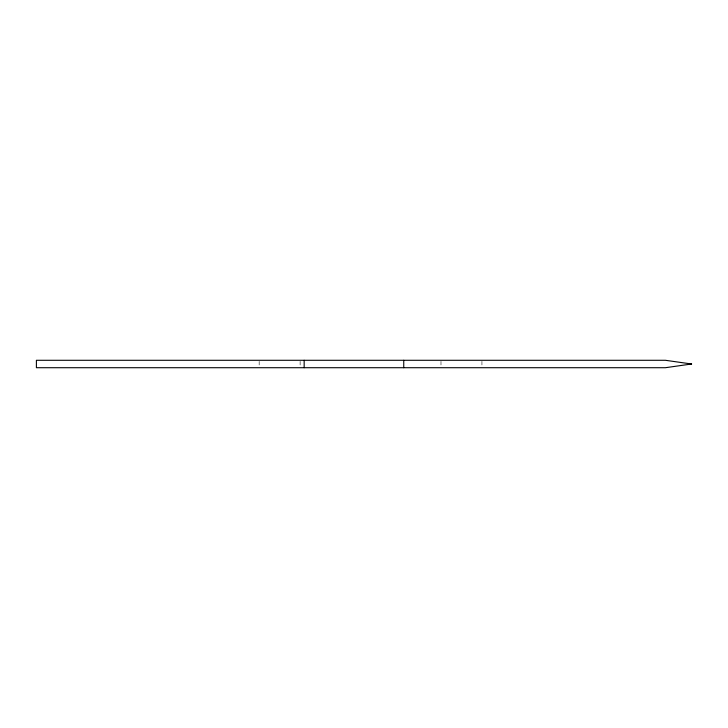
<?xml version="1.0" encoding="UTF-8"?>
<svg xmlns="http://www.w3.org/2000/svg" width="728" height="728" viewBox="0 0 728 728"><rect width="100%" height="100%" fill="white"/><g stroke="black" fill="none" stroke-linecap="round" stroke-linejoin="round"><path stroke-width="0.55" stroke-dasharray="3.64 2.73" d="M481.936 361.352L481.936 367.713M440.986 361.352L440.986 366.648M300.118 361.352L300.118 366.648M259.168 361.352L259.168 367.713"/><path stroke-width="1.09" d="M403.749 360.287L403.749 367.713M304.158 360.287L304.158 367.713M691.6 364L665.392 367.713L36.4 367.713L36.4 360.287L665.392 360.287L691.6 364"/></g></svg>
